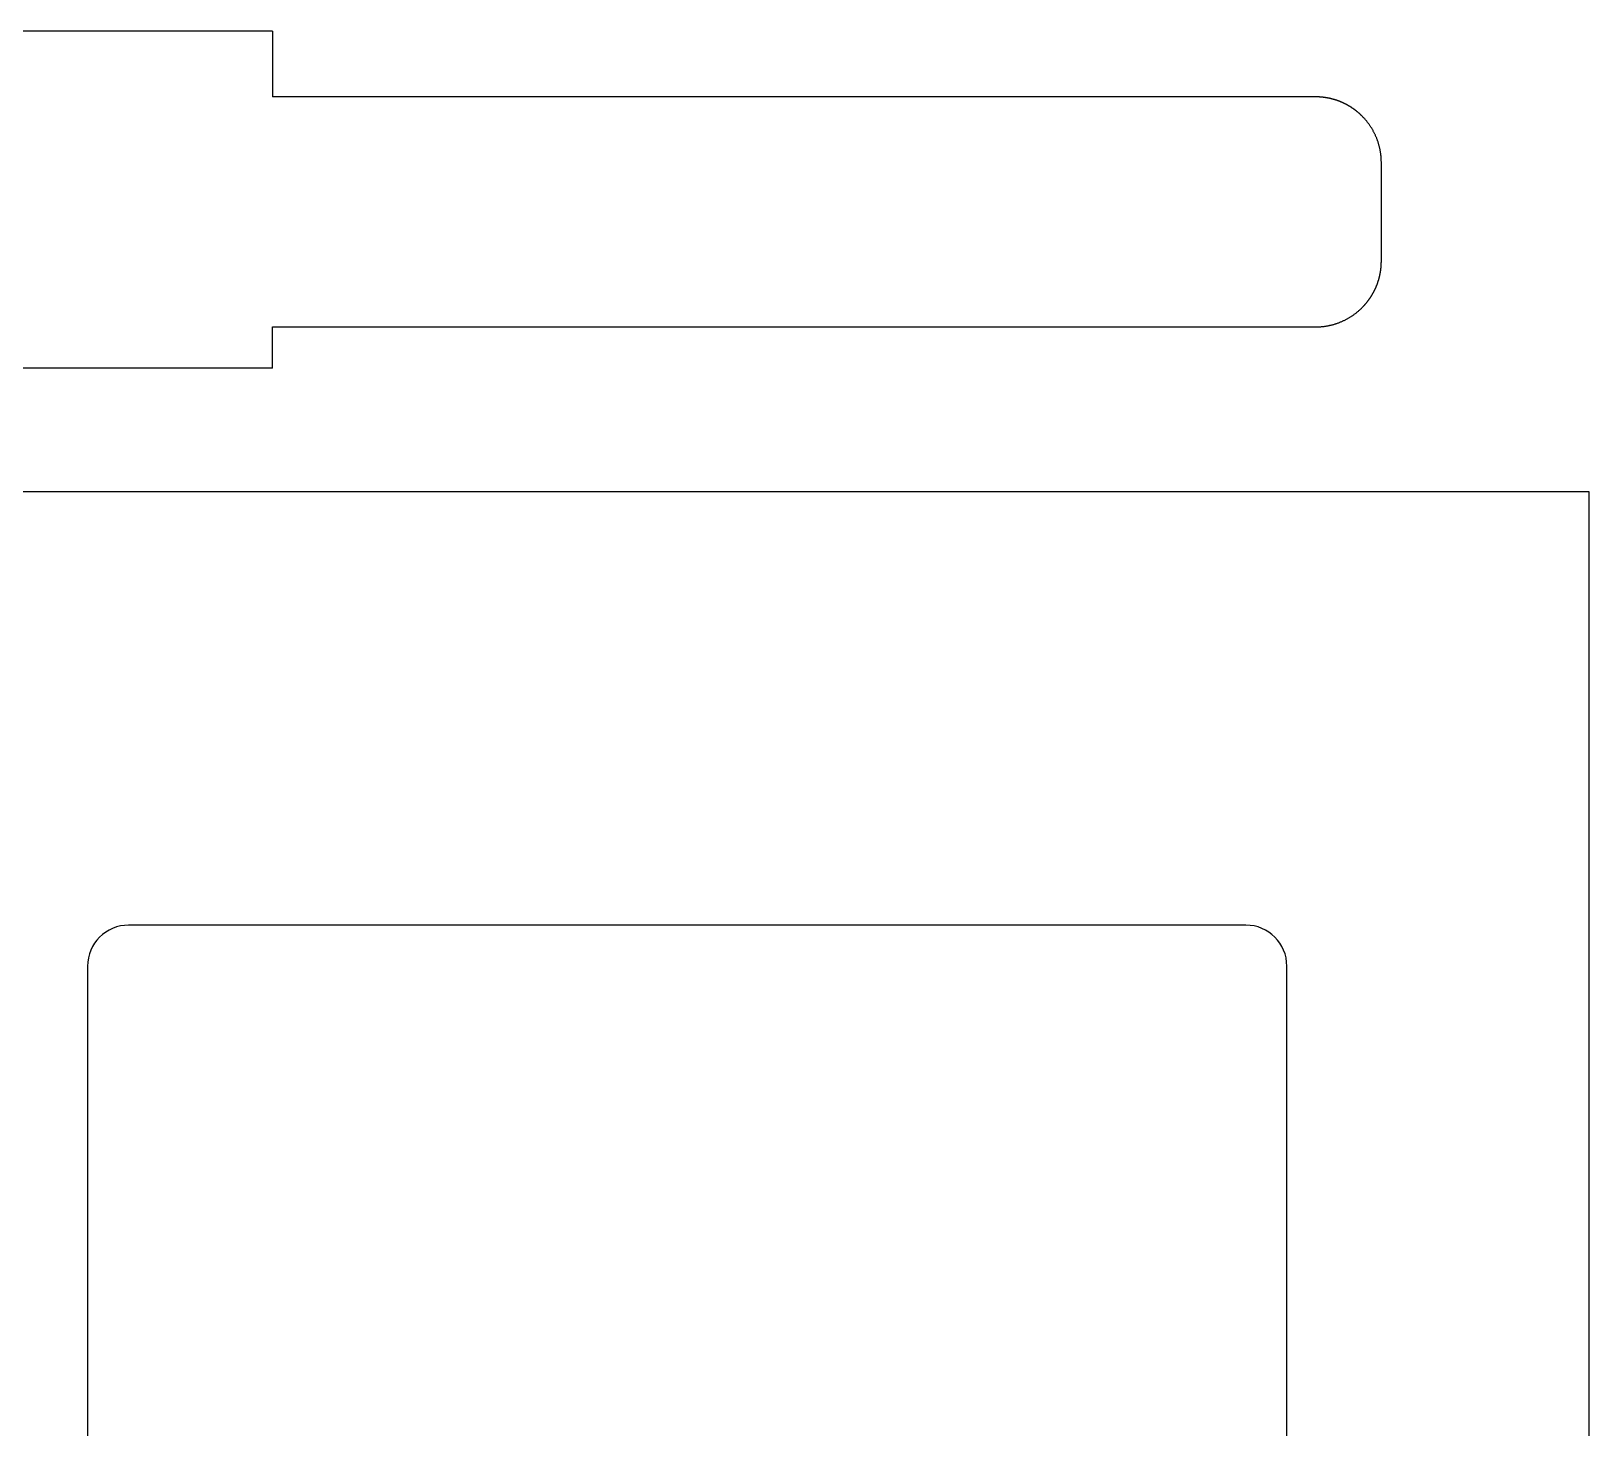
# Model space of a CAD drawing. Header units: millimetres. Extents: x -11 to 340, y -118 to 18.
# Drawn here: x 320.63 to 339.59, y 0.88 to 17.88 of the extents above; entities that cross this region are included whole.
import ezdxf

# ---------------------------------------------------------------- set-up
doc = ezdxf.new("R2010")
doc.units = ezdxf.units.MM
doc.header["$MEASUREMENT"] = 0
doc.layers.add('BLACK', color=7, linetype='CONTINUOUS')

msp = doc.modelspace()

# ---------------------------------------------------------------- linework, layer by layer
at = {"layer": 'BLACK', "linetype": 'Continuous'}
for p, q in [((323.5625, 17.882529), (293.5625, 17.882529)), ((323.5625, 17.882529), (323.5625, 17.082529)), ((336.2625, 17.082529), (323.5625, 17.082529)), ((336.263228, 17.082529), (336.2625, 17.082529)), ((336.267274, 17.082515), (336.263228, 17.082529)), ((336.271314, 17.082481), (336.267274, 17.082515)), ((336.275355, 17.082428), (336.271314, 17.082481)), ((336.279391, 17.082354), (336.275355, 17.082428)), ((336.283428, 17.082261), (336.279391, 17.082354)), ((336.287459, 17.082147), (336.283428, 17.082261)), ((336.29149, 17.082014), (336.287459, 17.082147)), ((336.295515, 17.08186), (336.29149, 17.082014)), ((336.299541, 17.081687), (336.295515, 17.08186)), ((336.303562, 17.081493), (336.299541, 17.081687)), ((336.307582, 17.08128), (336.303562, 17.081493)), ((336.311597, 17.081047), (336.307582, 17.08128)), ((336.315611, 17.080794), (336.311597, 17.081047)), ((336.31962, 17.080521), (336.315611, 17.080794)), ((336.323629, 17.080228), (336.31962, 17.080521)), ((336.327632, 17.079916), (336.323629, 17.080228)), ((336.331634, 17.079583), (336.327632, 17.079916)), ((336.335631, 17.079231), (336.331634, 17.079583)), ((336.339627, 17.078859), (336.335631, 17.079231)), ((336.343617, 17.078467), (336.339627, 17.078859)), ((336.347607, 17.078055), (336.343617, 17.078467)), ((336.35159, 17.077624), (336.347607, 17.078055)), ((336.355573, 17.077173), (336.35159, 17.077624)), ((336.35955, 17.076702), (336.355573, 17.077173)), ((336.363525, 17.076211), (336.35955, 17.076702)), ((336.367495, 17.075701), (336.363525, 17.076211)), ((336.371463, 17.07517), (336.367495, 17.075701)), ((336.375426, 17.074621), (336.371463, 17.07517)), ((336.379386, 17.074051), (336.375426, 17.074621)), ((336.383341, 17.073462), (336.379386, 17.074051)), ((336.387294, 17.072853), (336.383341, 17.073462)), ((336.391241, 17.072225), (336.387294, 17.072853)), ((336.395186, 17.071576), (336.391241, 17.072225)), ((336.399125, 17.070909), (336.395186, 17.071576)), ((336.403062, 17.070221), (336.399125, 17.070909)), ((336.406992, 17.069514), (336.403062, 17.070221)), ((336.41092, 17.068787), (336.406992, 17.069514)), ((336.414842, 17.068042), (336.41092, 17.068787)), ((336.418762, 17.067276), (336.414842, 17.068042)), ((336.422674, 17.066491), (336.418762, 17.067276)), ((336.426585, 17.065686), (336.422674, 17.066491)), ((336.430489, 17.064862), (336.426585, 17.065686)), ((336.43439, 17.064018), (336.430489, 17.064862)), ((336.438284, 17.063155), (336.43439, 17.064018)), ((336.442176, 17.062272), (336.438284, 17.063155)), ((336.446061, 17.06137), (336.442176, 17.062272)), ((336.449943, 17.060449), (336.446061, 17.06137)), ((336.453818, 17.059508), (336.449943, 17.060449)), ((336.45769, 17.058548), (336.453818, 17.059508)), ((336.461554, 17.057568), (336.45769, 17.058548)), ((336.465416, 17.056569), (336.461554, 17.057568)), ((336.46927, 17.055551), (336.465416, 17.056569)), ((336.473121, 17.054514), (336.46927, 17.055551)), ((336.476964, 17.053457), (336.473121, 17.054514)), ((336.480804, 17.052381), (336.476964, 17.053457)), ((336.484636, 17.051286), (336.480804, 17.052381)), ((336.488465, 17.050171), (336.484636, 17.051286)), ((336.492285, 17.049038), (336.488465, 17.050171)), ((336.496102, 17.047885), (336.492285, 17.049038)), ((336.499912, 17.046713), (336.496102, 17.047885)), ((336.503717, 17.045522), (336.499912, 17.046713)), ((336.507514, 17.044312), (336.503717, 17.045522)), ((336.511307, 17.043082), (336.507514, 17.044312)), ((336.515092, 17.041834), (336.511307, 17.043082)), ((336.518873, 17.040567), (336.515092, 17.041834)), ((336.522645, 17.039281), (336.518873, 17.040567)), ((336.526413, 17.037975), (336.522645, 17.039281)), ((336.530173, 17.036651), (336.526413, 17.037975)), ((336.533928, 17.035308), (336.530173, 17.036651)), ((336.537674, 17.033946), (336.533928, 17.035308)), ((336.541416, 17.032565), (336.537674, 17.033946)), ((336.545148, 17.031165), (336.541416, 17.032565)), ((336.548876, 17.029747), (336.545148, 17.031165)), ((336.552595, 17.02831), (336.548876, 17.029747)), ((336.556309, 17.026853), (336.552595, 17.02831)), ((336.560014, 17.025379), (336.556309, 17.026853)), ((336.563713, 17.023885), (336.560014, 17.025379)), ((336.567404, 17.022373), (336.563713, 17.023885)), ((336.571088, 17.020842), (336.567404, 17.022373)), ((336.574764, 17.019293), (336.571088, 17.020842)), ((336.578434, 17.017725), (336.574764, 17.019293)), ((336.582094, 17.016139), (336.578434, 17.017725)), ((336.585749, 17.014534), (336.582094, 17.016139)), ((336.589394, 17.012911), (336.585749, 17.014534)), ((336.593032, 17.011269), (336.589394, 17.012911)), ((336.596661, 17.009609), (336.593032, 17.011269)), ((336.600284, 17.007931), (336.596661, 17.009609)), ((336.603897, 17.006234), (336.600284, 17.007931)), ((336.607504, 17.004519), (336.603897, 17.006234)), ((336.6111, 17.002786), (336.607504, 17.004519)), ((336.61469, 17.001034), (336.6111, 17.002786)), ((336.61827, 16.999265), (336.61469, 17.001034)), ((336.621842, 16.997477), (336.61827, 16.999265)), ((336.625405, 16.995672), (336.621842, 16.997477)), ((336.62896, 16.993848), (336.625405, 16.995672)), ((336.632505, 16.992007), (336.62896, 16.993848)), ((336.636043, 16.990147), (336.632505, 16.992007)), ((336.63957, 16.98827), (336.636043, 16.990147)), ((336.64309, 16.986374), (336.63957, 16.98827)), ((336.646598, 16.984461), (336.64309, 16.986374)), ((336.6501, 16.98253), (336.646598, 16.984461)), ((336.65359, 16.980581), (336.6501, 16.98253)), ((336.657072, 16.978615), (336.65359, 16.980581)), ((336.660544, 16.976631), (336.657072, 16.978615)), ((336.664007, 16.974629), (336.660544, 16.976631)), ((336.667459, 16.972611), (336.664007, 16.974629)), ((336.670903, 16.970574), (336.667459, 16.972611)), ((336.674335, 16.968521), (336.670903, 16.970574)), ((336.677759, 16.966449), (336.674335, 16.968521)), ((336.681172, 16.964361), (336.677759, 16.966449)), ((336.684575, 16.962255), (336.681172, 16.964361)), ((336.687968, 16.960132), (336.684575, 16.962255)), ((336.691351, 16.957991), (336.687968, 16.960132)), ((336.694722, 16.955834), (336.691351, 16.957991)), ((336.698084, 16.95366), (336.694722, 16.955834)), ((336.701435, 16.951469), (336.698084, 16.95366)), ((336.704776, 16.94926), (336.701435, 16.951469)), ((336.708105, 16.947035), (336.704776, 16.94926)), ((336.711424, 16.944793), (336.708105, 16.947035)), ((336.714732, 16.942535), (336.711424, 16.944793)), ((336.718029, 16.940259), (336.714732, 16.942535)), ((336.721314, 16.937967), (336.718029, 16.940259)), ((336.724589, 16.935658), (336.721314, 16.937967)), ((336.727852, 16.933333), (336.724589, 16.935658)), ((336.731104, 16.930991), (336.727852, 16.933333)), ((336.734344, 16.928633), (336.731104, 16.930991)), ((336.737573, 16.926259), (336.734344, 16.928633)), ((336.74079, 16.923868), (336.737573, 16.926259)), ((336.743996, 16.921461), (336.74079, 16.923868)), ((336.747189, 16.919039), (336.743996, 16.921461)), ((336.750371, 16.916599), (336.747189, 16.919039)), ((336.753541, 16.914144), (336.750371, 16.916599)), ((336.756699, 16.911673), (336.753541, 16.914144)), ((336.759844, 16.909186), (336.756699, 16.911673)), ((336.762977, 16.906683), (336.759844, 16.909186)), ((336.766098, 16.904165), (336.762977, 16.906683)), ((336.769207, 16.901631), (336.766098, 16.904165)), ((336.772302, 16.899081), (336.769207, 16.901631)), ((336.775386, 16.896515), (336.772302, 16.899081)), ((336.778456, 16.893935), (336.775386, 16.896515)), ((336.781514, 16.891338), (336.778456, 16.893935)), ((336.784559, 16.888727), (336.781514, 16.891338)), ((336.787592, 16.8861), (336.784559, 16.888727)), ((336.79061, 16.883458), (336.787592, 16.8861)), ((336.793616, 16.880801), (336.79061, 16.883458)), ((336.796609, 16.878129), (336.793616, 16.880801)), ((336.799589, 16.875442), (336.796609, 16.878129)), ((336.802555, 16.87274), (336.799589, 16.875442)), ((336.805507, 16.870023), (336.802555, 16.87274)), ((336.808446, 16.867292), (336.805507, 16.870023)), ((336.811372, 16.864546), (336.808446, 16.867292)), ((336.814284, 16.861785), (336.811372, 16.864546)), ((336.817182, 16.85901), (336.814284, 16.861785)), ((336.820066, 16.85622), (336.817182, 16.85901)), ((336.822936, 16.853416), (336.820066, 16.85622)), ((336.825792, 16.850598), (336.822936, 16.853416)), ((336.831462, 16.844919), (336.825792, 16.850598)), ((336.837075, 16.839184), (336.831462, 16.844919)), ((336.842631, 16.833393), (336.837075, 16.839184)), ((336.848128, 16.827548), (336.842631, 16.833393)), ((336.853566, 16.821648), (336.848128, 16.827548)), ((336.858945, 16.815695), (336.853566, 16.821648)), ((336.864264, 16.809689), (336.858945, 16.815695)), ((336.869522, 16.803631), (336.864264, 16.809689)), ((336.874719, 16.797522), (336.869522, 16.803631)), ((336.879854, 16.791361), (336.874719, 16.797522)), ((336.884926, 16.785151), (336.879854, 16.791361)), ((336.889936, 16.778891), (336.884926, 16.785151)), ((336.894882, 16.772583), (336.889936, 16.778891)), ((336.899765, 16.766227), (336.894882, 16.772583)), ((336.904582, 16.759823), (336.899765, 16.766227)), ((336.909335, 16.753373), (336.904582, 16.759823)), ((336.914022, 16.746877), (336.909335, 16.753373)), ((336.918644, 16.740335), (336.914022, 16.746877)), ((336.923199, 16.73375), (336.918644, 16.740335)), ((336.927687, 16.72712), (336.923199, 16.73375)), ((336.932107, 16.720447), (336.927687, 16.72712)), ((336.93646, 16.713733), (336.932107, 16.720447)), ((336.940744, 16.706976), (336.93646, 16.713733)), ((336.94496, 16.700179), (336.940744, 16.706976)), ((336.949106, 16.693341), (336.94496, 16.700179)), ((336.953183, 16.686464), (336.949106, 16.693341)), ((336.95719, 16.679548), (336.953183, 16.686464)), ((336.961127, 16.672594), (336.95719, 16.679548)), ((336.964993, 16.665603), (336.961127, 16.672594)), ((336.968788, 16.658575), (336.964993, 16.665603)), ((336.972512, 16.651511), (336.968788, 16.658575)), ((336.976164, 16.644411), (336.972512, 16.651511)), ((336.979743, 16.637277), (336.976164, 16.644411)), ((336.983251, 16.63011), (336.979743, 16.637277)), ((336.986685, 16.622909), (336.983251, 16.63011)), ((336.990047, 16.615675), (336.986685, 16.622909)), ((336.993335, 16.60841), (336.990047, 16.615675)), ((336.99655, 16.601113), (336.993335, 16.60841)), ((336.999691, 16.593786), (336.99655, 16.601113)), ((337.002757, 16.586429), (336.999691, 16.593786)), ((337.00575, 16.579043), (337.002757, 16.586429)), ((337.008667, 16.571629), (337.00575, 16.579043)), ((337.01151, 16.564186), (337.008667, 16.571629)), ((337.014278, 16.556716), (337.01151, 16.564186)), ((337.01697, 16.54922), (337.014278, 16.556716)), ((337.019587, 16.541697), (337.01697, 16.54922)), ((337.022128, 16.534149), (337.019587, 16.541697)), ((337.024593, 16.526576), (337.022128, 16.534149)), ((337.026982, 16.51898), (337.024593, 16.526576)), ((337.029294, 16.511359), (337.026982, 16.51898)), ((337.03153, 16.503716), (337.029294, 16.511359)), ((337.033689, 16.49605), (337.03153, 16.503716)), ((337.035772, 16.488362), (337.033689, 16.49605)), ((337.037777, 16.480653), (337.035772, 16.488362)), ((337.039705, 16.472924), (337.037777, 16.480653)), ((337.041556, 16.465174), (337.039705, 16.472924)), ((337.043329, 16.457404), (337.041556, 16.465174)), ((337.045025, 16.449616), (337.043329, 16.457404)), ((337.046643, 16.441809), (337.045025, 16.449616)), ((337.048183, 16.433984), (337.046643, 16.441809)), ((337.049645, 16.426142), (337.048183, 16.433984)), ((337.051029, 16.418282), (337.049645, 16.426142)), ((337.052335, 16.410406), (337.051029, 16.418282)), ((337.053562, 16.402514), (337.052335, 16.410406)), ((337.054711, 16.394607), (337.053562, 16.402514)), ((337.055781, 16.386685), (337.054711, 16.394607)), ((337.056773, 16.378748), (337.055781, 16.386685)), ((337.057686, 16.370796), (337.056773, 16.378748)), ((337.05852, 16.362832), (337.057686, 16.370796)), ((337.059275, 16.354854), (337.05852, 16.362832)), ((337.059951, 16.346863), (337.059275, 16.354854)), ((337.060547, 16.33886), (337.059951, 16.346863)), ((337.061065, 16.330845), (337.060547, 16.33886)), ((337.061503, 16.322819), (337.061065, 16.330845)), ((337.061862, 16.314782), (337.061503, 16.322819)), ((337.062141, 16.306733), (337.061862, 16.314782)), ((337.06234, 16.298675), (337.062141, 16.306733)), ((337.06246, 16.290607), (337.06234, 16.298675)), ((337.0625, 16.282529), (337.06246, 16.290607)), ((337.0625, 15.082529), (337.0625, 16.282529)), ((337.055672, 14.977534), (337.056182, 14.981504)), ((337.056182, 14.981504), (337.056673, 14.985479)), ((337.056673, 14.985479), (337.057144, 14.989456)), ((337.057144, 14.989456), (337.057595, 14.993439)), ((337.057595, 14.993439), (337.058026, 14.997422)), ((337.058026, 14.997422), (337.058438, 15.001412)), ((337.058438, 15.001412), (337.05883, 15.005402)), ((337.05883, 15.005402), (337.059202, 15.009398)), ((337.059202, 15.009398), (337.059554, 15.013395)), ((337.059554, 15.013395), (337.059887, 15.017397)), ((337.059887, 15.017397), (337.060199, 15.0214)), ((337.060199, 15.0214), (337.060492, 15.025409)), ((337.060492, 15.025409), (337.060765, 15.029418)), ((337.060765, 15.029418), (337.061018, 15.033432)), ((337.061018, 15.033432), (337.061251, 15.037447)), ((337.061251, 15.037447), (337.061464, 15.041467)), ((337.061464, 15.041467), (337.061658, 15.045488)), ((337.061658, 15.045488), (337.061831, 15.049514)), ((337.061831, 15.049514), (337.061985, 15.053539)), ((337.061985, 15.053539), (337.062118, 15.05757)), ((337.062118, 15.05757), (337.062232, 15.061601)), ((337.062232, 15.061601), (337.062325, 15.065638)), ((337.062325, 15.065638), (337.062399, 15.069674)), ((337.062399, 15.069674), (337.062452, 15.073715)), ((337.062452, 15.073715), (337.062486, 15.077755)), ((337.062486, 15.077755), (337.0625, 15.081801)), ((337.0625, 15.081801), (337.0625, 15.082529)), ((337.006824, 14.78872), (337.008281, 14.792434)), ((337.008281, 14.792434), (337.009718, 14.796153)), ((337.009718, 14.796153), (337.011136, 14.799881)), ((337.011136, 14.799881), (337.012536, 14.803613)), ((337.012536, 14.803613), (337.013917, 14.807355)), ((337.013917, 14.807355), (337.015279, 14.811101)), ((337.015279, 14.811101), (337.016622, 14.814856)), ((337.016622, 14.814856), (337.017946, 14.818616)), ((337.017946, 14.818616), (337.019252, 14.822384)), ((337.019252, 14.822384), (337.020538, 14.826156)), ((337.020538, 14.826156), (337.021805, 14.829937)), ((337.021805, 14.829937), (337.023053, 14.833722)), ((337.023053, 14.833722), (337.024283, 14.837515)), ((337.024283, 14.837515), (337.025493, 14.841312)), ((337.025493, 14.841312), (337.026684, 14.845117)), ((337.026684, 14.845117), (337.027856, 14.848927)), ((337.027856, 14.848927), (337.029009, 14.852744)), ((337.029009, 14.852744), (337.030142, 14.856564)), ((337.030142, 14.856564), (337.031257, 14.860393)), ((337.031257, 14.860393), (337.032352, 14.864225)), ((337.032352, 14.864225), (337.033428, 14.868065)), ((337.033428, 14.868065), (337.034485, 14.871908)), ((337.034485, 14.871908), (337.035522, 14.875759)), ((337.035522, 14.875759), (337.03654, 14.879613)), ((337.03654, 14.879613), (337.037539, 14.883475)), ((337.037539, 14.883475), (337.038519, 14.887339)), ((337.038519, 14.887339), (337.039479, 14.891211)), ((337.039479, 14.891211), (337.04042, 14.895086)), ((337.04042, 14.895086), (337.041341, 14.898968)), ((337.041341, 14.898968), (337.042243, 14.902853)), ((337.042243, 14.902853), (337.043126, 14.906745)), ((337.043126, 14.906745), (337.043989, 14.910639)), ((337.043989, 14.910639), (337.044833, 14.91454)), ((337.044833, 14.91454), (337.045657, 14.918444)), ((337.045657, 14.918444), (337.046462, 14.922355)), ((337.046462, 14.922355), (337.047247, 14.926267)), ((337.047247, 14.926267), (337.048013, 14.930187)), ((337.048013, 14.930187), (337.048758, 14.934109)), ((337.048758, 14.934109), (337.049485, 14.938037)), ((337.049485, 14.938037), (337.050192, 14.941967)), ((337.050192, 14.941967), (337.05088, 14.945904)), ((337.05088, 14.945904), (337.051547, 14.949843)), ((337.051547, 14.949843), (337.052196, 14.953788)), ((337.052196, 14.953788), (337.052824, 14.957735)), ((337.052824, 14.957735), (337.053433, 14.961688)), ((337.053433, 14.961688), (337.054022, 14.965643)), ((337.054022, 14.965643), (337.054592, 14.969603)), ((337.054592, 14.969603), (337.055141, 14.973566)), ((337.055141, 14.973566), (337.055672, 14.977534)), ((336.901432, 14.601033), (336.903839, 14.604239)), ((336.903839, 14.604239), (336.90623, 14.607456)), ((336.90623, 14.607456), (336.908604, 14.610685)), ((336.908604, 14.610685), (336.910962, 14.613925)), ((336.910962, 14.613925), (336.913304, 14.617177)), ((336.913304, 14.617177), (336.915629, 14.62044)), ((336.915629, 14.62044), (336.917938, 14.623715)), ((336.917938, 14.623715), (336.92023, 14.627)), ((336.92023, 14.627), (336.922506, 14.630297)), ((336.922506, 14.630297), (336.924764, 14.633605)), ((336.924764, 14.633605), (336.927006, 14.636924)), ((336.927006, 14.636924), (336.929231, 14.640253)), ((336.929231, 14.640253), (336.93144, 14.643594)), ((336.93144, 14.643594), (336.933631, 14.646945)), ((336.933631, 14.646945), (336.935805, 14.650307)), ((336.935805, 14.650307), (336.937962, 14.653678)), ((336.937962, 14.653678), (336.940103, 14.657061)), ((336.940103, 14.657061), (336.942226, 14.660454)), ((336.942226, 14.660454), (336.944332, 14.663857)), ((336.944332, 14.663857), (336.94642, 14.66727)), ((336.94642, 14.66727), (336.948492, 14.670694)), ((336.948492, 14.670694), (336.950545, 14.674126)), ((336.950545, 14.674126), (336.952582, 14.67757)), ((336.952582, 14.67757), (336.9546, 14.681022)), ((336.9546, 14.681022), (336.956602, 14.684485)), ((336.956602, 14.684485), (336.958586, 14.687957)), ((336.958586, 14.687957), (336.960552, 14.691439)), ((336.960552, 14.691439), (336.962501, 14.694929)), ((336.962501, 14.694929), (336.964432, 14.698431)), ((336.964432, 14.698431), (336.966345, 14.701939)), ((336.966345, 14.701939), (336.968241, 14.705459)), ((336.968241, 14.705459), (336.970118, 14.708986)), ((336.970118, 14.708986), (336.971978, 14.712524)), ((336.971978, 14.712524), (336.973819, 14.716069)), ((336.973819, 14.716069), (336.975643, 14.719624)), ((336.975643, 14.719624), (336.977448, 14.723187)), ((336.977448, 14.723187), (336.979236, 14.726759)), ((336.979236, 14.726759), (336.981005, 14.730339)), ((336.981005, 14.730339), (336.982757, 14.733929)), ((336.982757, 14.733929), (336.98449, 14.737525)), ((336.98449, 14.737525), (336.986205, 14.741132)), ((336.986205, 14.741132), (336.987902, 14.744745)), ((336.987902, 14.744745), (336.98958, 14.748368)), ((336.98958, 14.748368), (336.99124, 14.751997)), ((336.99124, 14.751997), (336.992882, 14.755635)), ((336.992882, 14.755635), (336.994505, 14.75928)), ((336.994505, 14.75928), (336.99611, 14.762935)), ((336.99611, 14.762935), (336.997696, 14.766595)), ((336.997696, 14.766595), (336.999264, 14.770265)), ((336.999264, 14.770265), (337.000813, 14.773941)), ((337.000813, 14.773941), (337.002344, 14.777625)), ((337.002344, 14.777625), (337.003856, 14.781316)), ((337.003856, 14.781316), (337.00535, 14.785015)), ((337.00535, 14.785015), (337.006824, 14.78872)), ((336.693704, 14.408569), (336.700418, 14.412922)), ((336.700418, 14.412922), (336.707091, 14.417342)), ((336.707091, 14.417342), (336.713721, 14.42183)), ((336.713721, 14.42183), (336.720306, 14.426385)), ((336.720306, 14.426385), (336.726848, 14.431007)), ((336.726848, 14.431007), (336.733344, 14.435694)), ((336.733344, 14.435694), (336.739794, 14.440447)), ((336.739794, 14.440447), (336.746198, 14.445264)), ((336.746198, 14.445264), (336.752554, 14.450147)), ((336.752554, 14.450147), (336.758862, 14.455093)), ((336.758862, 14.455093), (336.765122, 14.460103)), ((336.765122, 14.460103), (336.771332, 14.465175)), ((336.771332, 14.465175), (336.777493, 14.47031)), ((336.777493, 14.47031), (336.783602, 14.475507)), ((336.783602, 14.475507), (336.78966, 14.480765)), ((336.78966, 14.480765), (336.795666, 14.486084)), ((336.795666, 14.486084), (336.801619, 14.491463)), ((336.801619, 14.491463), (336.807519, 14.496901)), ((336.807519, 14.496901), (336.813364, 14.502398)), ((336.813364, 14.502398), (336.819155, 14.507954)), ((336.819155, 14.507954), (336.82489, 14.513567)), ((336.82489, 14.513567), (336.830569, 14.519237)), ((336.830569, 14.519237), (336.833387, 14.522093)), ((336.833387, 14.522093), (336.836191, 14.524963)), ((336.836191, 14.524963), (336.838981, 14.527847)), ((336.838981, 14.527847), (336.841756, 14.530745)), ((336.841756, 14.530745), (336.844517, 14.533657)), ((336.844517, 14.533657), (336.847263, 14.536583)), ((336.847263, 14.536583), (336.849994, 14.539522)), ((336.849994, 14.539522), (336.852711, 14.542474)), ((336.852711, 14.542474), (336.855413, 14.54544)), ((336.855413, 14.54544), (336.8581, 14.54842)), ((336.8581, 14.54842), (336.860772, 14.551413)), ((336.860772, 14.551413), (336.863429, 14.554419)), ((336.863429, 14.554419), (336.866071, 14.557437)), ((336.866071, 14.557437), (336.868698, 14.56047)), ((336.868698, 14.56047), (336.871309, 14.563515)), ((336.871309, 14.563515), (336.873906, 14.566573)), ((336.873906, 14.566573), (336.876486, 14.569643)), ((336.876486, 14.569643), (336.879052, 14.572727)), ((336.879052, 14.572727), (336.881602, 14.575822)), ((336.881602, 14.575822), (336.884136, 14.578931)), ((336.884136, 14.578931), (336.886654, 14.582052)), ((336.886654, 14.582052), (336.889157, 14.585185)), ((336.889157, 14.585185), (336.891644, 14.58833)), ((336.891644, 14.58833), (336.894115, 14.591488)), ((336.894115, 14.591488), (336.89657, 14.594658)), ((336.89657, 14.594658), (336.89901, 14.59784)), ((336.89901, 14.59784), (336.901432, 14.601033)), ((323.5625, 14.282529), (336.2625, 14.282529)), ((323.5625, 13.78), (323.5625, 14.282529)), ((336.2625, 14.282529), (336.270578, 14.282569)), ((336.270578, 14.282569), (336.278646, 14.282689)), ((336.278646, 14.282689), (336.286704, 14.282888)), ((336.286704, 14.282888), (336.294753, 14.283167)), ((336.294753, 14.283167), (336.30279, 14.283526)), ((336.30279, 14.283526), (336.310816, 14.283964)), ((336.310816, 14.283964), (336.318831, 14.284482)), ((336.318831, 14.284482), (336.326834, 14.285078)), ((336.326834, 14.285078), (336.334825, 14.285754)), ((336.334825, 14.285754), (336.342803, 14.286509)), ((336.342803, 14.286509), (336.350767, 14.287343)), ((336.350767, 14.287343), (336.358719, 14.288256)), ((336.358719, 14.288256), (336.366656, 14.289248)), ((336.366656, 14.289248), (336.374578, 14.290318)), ((336.374578, 14.290318), (336.382485, 14.291467)), ((336.382485, 14.291467), (336.390377, 14.292694)), ((336.390377, 14.292694), (336.398253, 14.294)), ((336.398253, 14.294), (336.406113, 14.295384)), ((336.406113, 14.295384), (336.413955, 14.296846)), ((336.413955, 14.296846), (336.42178, 14.298386)), ((336.42178, 14.298386), (336.429587, 14.300004)), ((336.429587, 14.300004), (336.437375, 14.3017)), ((336.437375, 14.3017), (336.445145, 14.303473)), ((336.445145, 14.303473), (336.452895, 14.305324)), ((336.452895, 14.305324), (336.460624, 14.307252)), ((336.460624, 14.307252), (336.468333, 14.309257)), ((336.468333, 14.309257), (336.476021, 14.31134)), ((336.476021, 14.31134), (336.483687, 14.313499)), ((336.483687, 14.313499), (336.49133, 14.315735)), ((336.49133, 14.315735), (336.498951, 14.318047)), ((336.498951, 14.318047), (336.506547, 14.320436)), ((336.506547, 14.320436), (336.51412, 14.322901)), ((336.51412, 14.322901), (336.521668, 14.325442)), ((336.521668, 14.325442), (336.529191, 14.328059)), ((336.529191, 14.328059), (336.536687, 14.330751)), ((336.536687, 14.330751), (336.544157, 14.333519)), ((336.544157, 14.333519), (336.5516, 14.336362)), ((336.5516, 14.336362), (336.559014, 14.339279)), ((336.559014, 14.339279), (336.5664, 14.342272)), ((336.5664, 14.342272), (336.573757, 14.345338)), ((336.573757, 14.345338), (336.581084, 14.348479)), ((336.581084, 14.348479), (336.588381, 14.351694)), ((336.588381, 14.351694), (336.595646, 14.354982)), ((336.595646, 14.354982), (336.60288, 14.358344)), ((336.60288, 14.358344), (336.610081, 14.361778)), ((336.610081, 14.361778), (336.617248, 14.365286)), ((336.617248, 14.365286), (336.624382, 14.368865)), ((336.624382, 14.368865), (336.631482, 14.372517)), ((336.631482, 14.372517), (336.638546, 14.376241)), ((336.638546, 14.376241), (336.645574, 14.380036)), ((336.645574, 14.380036), (336.652565, 14.383902)), ((336.652565, 14.383902), (336.659519, 14.387839)), ((336.659519, 14.387839), (336.666435, 14.391846)), ((336.666435, 14.391846), (336.673312, 14.395923)), ((336.673312, 14.395923), (336.68015, 14.400069)), ((336.68015, 14.400069), (336.686947, 14.404285)), ((336.686947, 14.404285), (336.693704, 14.408569)), ((323.5625, 13.78), (316.8125, 13.78)), ((316.8125, 12.28), (339.58862, 12.28)), ((339.58862, 12.28), (339.58862, -41.535)), ((335.4125, 7), (321.8125, 7)), ((321.3125, 6.5), (321.3125, -6.5)), ((335.9125, -6.5), (335.9125, 6.5))]:
    msp.add_line(p, q, dxfattribs=at)
at = {"layer": 'BLACK'}
for centre, start, end in [((321.8125, 6.5), 90, 180), ((335.4125, 6.5), 0, 90)]:
    msp.add_arc(centre, 0.5, start, end, dxfattribs=at)

doc.saveas('drawing.dxf')
